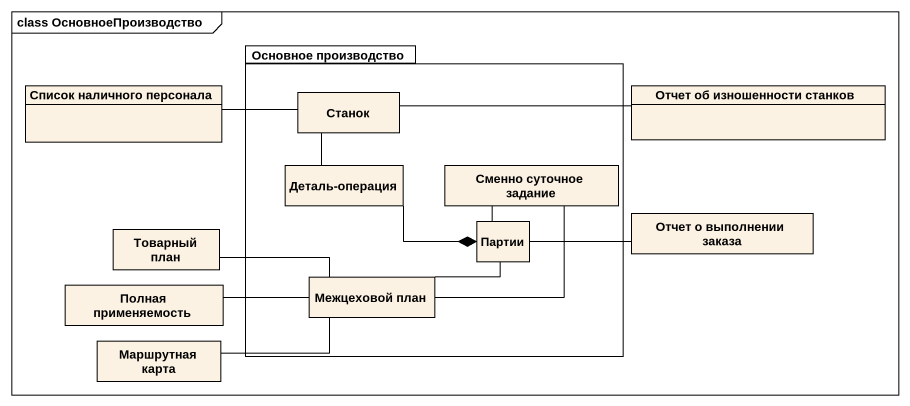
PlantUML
@startuml
mainframe class ОсновноеПроизводство
hide circle
hide empty members
package "Основное производство" as Основное_производство {
  class Станок
  class "Деталь-операция" as Деталь_операция
  class "Сменно суточное задание" as Сменно_суточное_задание
  class Партии
  class "Межцеховой план" as Межцеховой_план
}
class "Список наличного персонала" as Список_наличного_персонала
class "Отчет об изношенности станков" as Отчет_об_изношенности
class "Отчет о выполнении заказа" as Отчет_о_выполнении_заказа
class "Товарный план" as Товарный_план
class "Полная применяемость" as Полная_применяемость
class "Маршрутная карта" as Маршрутная_карта
Список_наличного_персонала -right- Станок
Станок -right- Отчет_об_изношенности
Станок -- Деталь_операция
Партии *-left- Деталь_операция
Партии -up- Сменно_суточное_задание
Партии -right- Отчет_о_выполнении_заказа
Товарный_план -right- Межцеховой_план
Межцеховой_план -up- Сменно_суточное_задание
Межцеховой_план -right- Партии
Полная_применяемость -right- Межцеховой_план
Маршрутная_карта -right- Межцеховой_план
@enduml
